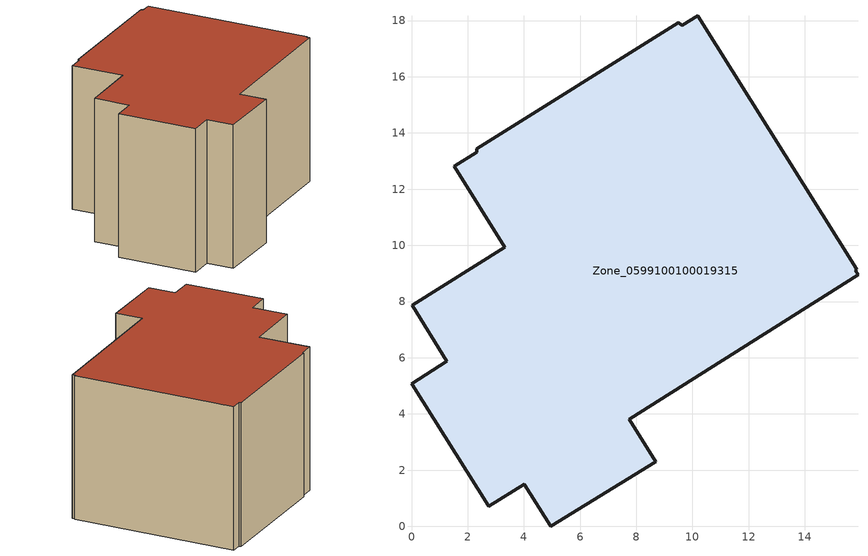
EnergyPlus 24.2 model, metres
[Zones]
Zone_0599100100019315
 floor ground (C_G): 2.32,13.31 2.32,13.43 9.49,17.91 9.63,17.83 10.18,18.17 15.85,9.15 15.79,9.11 15.89,8.96 7.76,3.81 8.69,2.3 4.96,0 4.02,1.5 2.75,0.72 0,5.08 1.25,5.88 0.03,7.86 3.31,9.94 1.51,12.81 z0
 wall outside (C_F): 2.75,0.72 4.02,1.5 4.96,0 8.69,2.3 7.76,3.81 15.89,8.96 15.79,9.11 15.85,9.15 10.18,18.17 9.63,17.83 9.49,17.91 2.32,13.43 2.32,13.31 1.51,12.81 3.31,9.94 0.03,7.86 1.25,5.88 0,5.08 2.75,0.72 z0:9.37
 roof outside (C_R): 10.18,18.17 9.63,17.83 9.49,17.91 2.32,13.43 2.32,13.31 1.51,12.81 3.31,9.94 0.03,7.86 1.25,5.88 0,5.08 2.75,0.72 4.02,1.5 4.96,0 8.69,2.3 7.76,3.81 15.89,8.96 15.79,9.11 15.85,9.15 z9.37
[BUILDING]
Pand.0599100100019315: North Axis=0; Terrain=City; Loads Convergence Tolerance Value=0.04; Temperature Convergence Tolerance Value=0.4; Solar Distribution=FullExterior; Maximum Number of Warmup Days=25; Minimum Number of Warmup Days=1
[Site:Location]
Rotterdam.The.Hague.AP_ZH_NLD Design_Conditions: Latitude=51.96; Longitude=4.45; Time Zone=1; Elevation=-4.5
[SITE:GROUNDTEMPERATURE:BUILDINGSURFACE]
18, 18, 18, 18, 18, 18, 18, 18, 18, 18, 18, 18
[MATERIAL] Thermal Absorptance=0.9; Solar Absorptance=0.7; Visible Absorptance=0.7
Name | Roughness | Thickness | Conductivity | Density | Specific Heat
G.D.2015-2018 | MediumSmooth | 0.15 | 0.0428571 | 540 | 1210
F.D.2015-2018 | Rough | 0.3 | 0.0666667 | 1920 | 840
R.D.2015-2018 | MediumRough | 0.2 | 0.0333333 | 1500 | 1000
[CONSTRUCTION]
C_G: G.D.2015-2018
C_F: F.D.2015-2018
C_R: R.D.2015-2018
[ZONE]
Zone_0599100100019315: Type=1; Multiplier=1; Ceiling Height=Autocalculate; Volume=Autocalculate; Floor Area=autocalculate; Part of Total Floor Area=Yes
[ZONEINFILTRATION:DESIGNFLOWRATE]
Infil_Zone_0599100100019315: Zone or ZoneList or Space or SpaceList=Zone_0599100100019315; Schedule=AlwaysOn; Design Flow Rate Calculation Method=Flow/Area; Flow Rate per Floor Area=0.0021; Constant Term Coefficient=1; Temperature Term Coefficient=0; Velocity Term Coefficient=0; Velocity Squared Term Coefficient=0
[HVACTEMPLATE:ZONE:IDEALLOADSAIRSYSTEM]
Zone_0599100100019315: Maximum Heating Supply Air Temperature=50; Minimum Cooling Supply Air Temperature=13; Maximum Heating Supply Air Humidity Ratio=0.0156; Minimum Cooling Supply Air Humidity Ratio=0.0077; Heating Limit=NoLimit; Cooling Limit=NoLimit; Dehumidification Control Type=ConstantSensibleHeatRatio; Cooling Sensible Heat Ratio=0.7; Dehumidification Setpoint=60; Humidification Control Type=None; Humidification Setpoint=30; Outdoor Air Method=None; Outdoor Air Flow Rate per Person=0.00944; Outdoor Air Flow Rate per Zone Floor Area=0; Outdoor Air Flow Rate per Zone=0; Demand Controlled Ventilation Type=None; Outdoor Air Economizer Type=NoEconomizer; Heat Recovery Type=None; Sensible Heat Recovery Effectiveness=0.7; Latent Heat Recovery Effectiveness=0.65
[ZONECONTROL:THERMOSTAT]
ThermostatControl_Zone_0599100100019315: Zone or ZoneList=Zone_0599100100019315; Control Type Schedule=DualSetpointControlType; Control 1=Thermostat_Zone_0599100100019315; Temperature Difference Between Cutout And Setpoint=0
[THERMOSTATSETPOINT:DUALSETPOINT]
Thermostat_Zone_0599100100019315: Heating Setpoint Temperature Schedule=HeatingSetpoint_Zone_0599100100019315; Cooling Setpoint Temperature Schedule=CoolingSetpoint_Zone_0599100100019315
[SCHEDULE:COMPACT]
HeatingSetpoint_Zone_0599100100019315: Through: 12/31, For: AllDays, Until: 24:00, 21
CoolingSetpoint_Zone_0599100100019315: Through: 12/31, For: AllDays, Until: 24:00, 24
DualSetpointControlType: Through: 12/31, For: AllDays, Until: 24:00, 4
AlwaysOn: Through: 12/31, For: AllDays, Until: 24:00, 1
